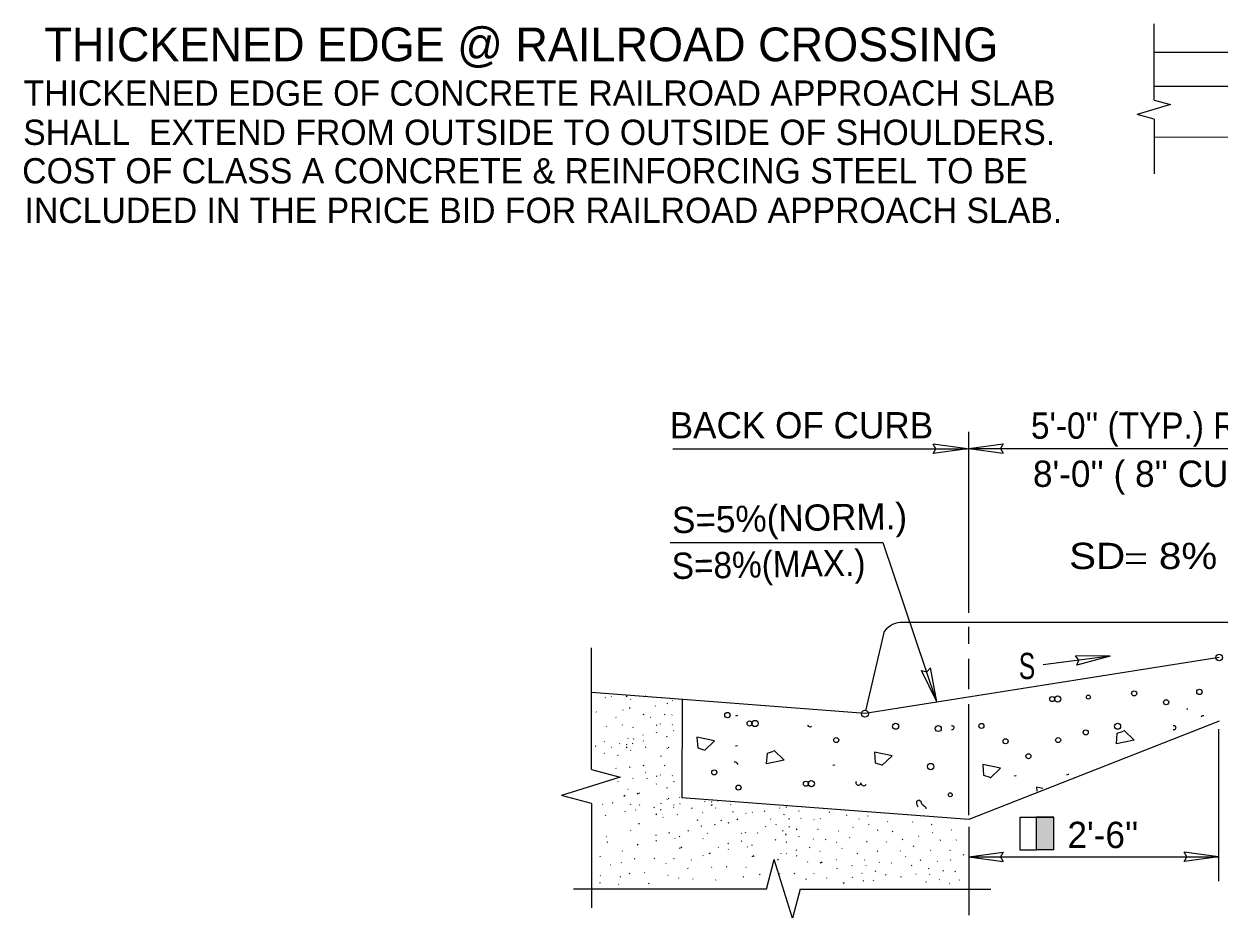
# Model space of a CAD drawing. Extents: x 85 to 536, y -19 to 324.
# Drawn here: x 390.4 to 461.4, y 153.5 to 206.6 of the extents above; entities that cross this region are included whole.
import ezdxf

# ---------------------------------------------------------------- set-up
doc = ezdxf.new("R2010")
doc.units = 0
doc.header["$LTSCALE"] = 0.6
doc.linetypes.add('MEDIUM_DASHED', pattern=[4.5, 3, -1.5])
doc.layers.add('1', color=7, linetype='Continuous', lineweight=13)

msp = doc.modelspace()

# ---------------------------------------------------------------- hatches: boundary and pattern name
at = {"layer": '1'}
msp.add_hatch(color=256, dxfattribs=at).paths.add_polyline_path([(451.6079, 157.5493), (451.6079, 159.4837), (450.5593, 159.4837), (450.5593, 157.5493)])

# ---------------------------------------------------------------- linework, layer by layer
for p, q in [((457.5568, 202.058), (457.5568, 206.5797)), ((457.5568, 200.9265), (457.5568, 197.6772)), ((446.5561, 171.6107), (446.5561, 182.3635)), ((428.9812, 181.3519), (446.4808, 181.3519)), ((424.1333, 162.304), (424.1333, 169.5403)), ((454.9571, 169.04), (450.9598, 168.5283)), ((424.9492, 166.5904), (424.975, 166.5646)), ((425.333, 166.6697), (425.3072, 166.6439)), ((426.2027, 166.6291), (426.2666, 166.6806)), ((426.4564, 166.4838), (426.4822, 166.458)), ((427.3627, 166.6697), (427.3369, 166.6439)), ((428.6506, 166.2243), (428.6248, 166.1985)), ((428.9751, 166.4147), (428.9493, 166.389)), ((446.5569, 159.6007), (446.5569, 166.1864)), ((424.4174, 165.7377), (424.4431, 165.712)), ((426.0212, 165.8555), (425.9955, 165.8297)), ((426.3691, 165.9763), (426.433, 165.9633)), ((427.209, 165.6198), (427.2344, 165.5553)), ((427.9465, 166.0953), (427.9208, 166.0696)), ((428.4894, 165.5811), (428.4636, 165.5553)), ((428.9397, 165.5629), (428.914, 165.5371)), ((425.0024, 164.885), (425.0281, 164.8593)), ((425.5888, 165.4147), (425.6146, 165.3892)), ((425.9604, 164.9669), (425.9861, 164.9412)), ((426.5976, 164.8317), (426.6234, 164.806)), ((427.6185, 165.4147), (427.6442, 165.3892)), ((427.9902, 164.9669), (428.0159, 164.9412)), ((428.2153, 165.021), (428.2411, 164.9953)), ((428.9579, 164.982), (428.9322, 164.9563)), ((426.3189, 164.1471), (426.3059, 164.1596)), ((426.6101, 164.1403), (426.6358, 164.1145)), ((427.1909, 164.3679), (427.2167, 164.3421)), ((427.209, 164.0192), (427.2348, 163.9935)), ((428.0102, 164.4953), (427.9845, 164.4695)), ((428.5996, 164.2782), (428.6254, 164.2525)), ((429.0272, 164.6206), (429.0014, 164.5949)), ((461.3911, 164.6934), (461.3911, 155.6831)), ((424.3644, 163.7124), (424.3901, 163.6867)), ((424.8962, 163.9789), (424.9219, 163.9532)), ((425.333, 163.6379), (425.3072, 163.6122)), ((425.8036, 163.8487), (425.8293, 163.8229)), ((426.2027, 163.5974), (426.2666, 163.6489)), ((426.2037, 163.8177), (426.2295, 163.792)), ((426.4564, 163.4522), (426.4822, 163.4264)), ((426.5815, 163.8427), (426.6208, 163.8741)), ((427.3627, 163.6379), (427.3369, 163.6122)), ((428.643, 163.5835), (428.6173, 163.5577)), ((428.6893, 163.6433), (428.7403, 163.5921)), ((424.8962, 163.2862), (424.9219, 163.2604)), ((425.6754, 163.1701), (425.7011, 163.1443)), ((427.209, 162.5881), (427.2344, 162.5237)), ((428.246, 163.1263), (428.2718, 163.1005)), ((425.5888, 162.3829), (425.6146, 162.3576)), ((426.3946, 162.4707), (426.433, 162.4321)), ((427.3446, 162.1302), (427.3703, 162.1045)), ((427.9902, 161.9352), (428.0159, 161.9095)), ((428.2153, 161.9894), (428.2411, 161.9637)), ((428.4894, 162.5495), (428.4636, 162.5237)), ((428.9579, 161.9504), (428.9322, 161.9247)), ((425.7269, 161.6202), (425.7011, 161.5945)), ((426.5976, 161.8001), (426.6234, 161.7744)), ((427.447, 161.7839), (427.4213, 161.7581)), ((428.0102, 161.4637), (427.9845, 161.4379)), ((428.5996, 161.2465), (428.6254, 161.2207)), ((429.0272, 161.5889), (429.0014, 161.5631)), ((426.0906, 160.7328), (426.0649, 160.7071)), ((426.0852, 160.7365), (426.1491, 160.7752)), ((426.3189, 161.1154), (426.3059, 161.1279)), ((426.8431, 160.8631), (426.907, 160.9017)), ((426.9616, 160.9126), (426.9874, 160.8869)), ((428.643, 160.5519), (428.6173, 160.5261)), ((428.6893, 160.6115), (428.7403, 160.5605)), ((429.3788, 160.6564), (429.3751, 160.6527)), ((431.634, 160.4321), (431.6731, 160.4635)), ((424.1333, 160.2981), (424.1333, 154.0846)), ((424.7896, 160.2482), (424.8153, 160.2225)), ((425.3746, 160.3549), (425.4003, 160.3292)), ((426.1225, 159.8366), (426.1353, 159.7851)), ((426.433, 160.2651), (426.4588, 160.2393)), ((426.7791, 159.9188), (426.7534, 159.893)), ((426.9741, 160.2211), (426.9998, 160.1954)), ((427.8771, 160.0639), (427.8513, 160.0381)), ((428.2559, 160.3003), (428.2302, 160.2746)), ((428.2718, 159.9244), (428.246, 159.8986)), ((429.0038, 160.2211), (429.0295, 160.1954)), ((429.0295, 160.0509), (429.0038, 160.0251)), ((429.4085, 160.2875), (429.3827, 160.2617)), ((430.1102, 160.0251), (430.0845, 159.9994)), ((430.7277, 159.7597), (430.7535, 159.7339)), ((430.8562, 160.4383), (430.8819, 160.4125)), ((431.255, 160.1868), (431.319, 160.2383)), ((431.2563, 160.4072), (431.282, 160.3814)), ((431.509, 160.0415), (431.5348, 160.0157)), ((432.4151, 160.2274), (432.3894, 160.2017)), ((432.5506, 159.7949), (432.5248, 159.7691)), ((433.7032, 159.782), (433.6774, 159.7563)), ((434.4275, 159.8486), (434.4018, 159.8228)), ((435.2984, 160.0282), (435.3241, 160.0025)), ((435.676, 160.0532), (435.7153, 160.0847)), ((436.4573, 159.8486), (436.4316, 159.8228)), ((438.2686, 159.7765), (438.2429, 159.7508)), ((424.9492, 159.6086), (424.975, 159.5829)), ((426.9476, 159.1175), (426.9603, 159.0535)), ((427.9668, 159.6829), (427.9921, 159.6186)), ((428.3763, 159.4778), (428.402, 159.4525)), ((429.2472, 159.6443), (429.2214, 159.6186)), ((430.4172, 159.3312), (430.43, 159.2797)), ((431.4469, 159.0601), (431.4856, 159.0215)), ((431.8258, 159.3054), (431.8644, 159.2668)), ((432.2615, 159.1775), (432.2868, 159.1132)), ((432.7735, 159.3437), (432.8375, 159.3823)), ((433.2985, 159.7157), (433.3242, 159.69)), ((434.7699, 159.3807), (434.7957, 159.355)), ((435.1159, 159.0344), (435.0901, 159.0086)), ((435.5511, 159.6627), (435.5768, 159.6369)), ((435.8427, 159.4003), (435.9067, 159.3876)), ((436.5928, 159.4159), (436.5671, 159.3902)), ((437.3406, 159.3369), (437.3663, 159.3111)), ((437.7452, 159.4032), (437.7195, 159.3775)), ((439.2974, 159.5991), (439.2717, 159.5734)), ((440.0424, 159.3862), (440.0166, 159.3604)), ((440.5595, 159.5503), (440.5338, 159.5246)), ((440.5981, 159.0769), (440.6238, 159.0511)), ((441.7377, 159.2048), (441.7248, 159.2173)), ((443.2348, 159.2087), (443.209, 159.183)), ((444.3489, 159.0452), (444.3231, 159.0194)), ((450.576, 159.4672), (450.5743, 159.4672)), ((450.7394, 159.4211), (450.7377, 159.4211)), ((425.0024, 158.3297), (425.0281, 158.3039)), ((426.4845, 158.7152), (426.4588, 158.6895)), ((427.9486, 158.4311), (427.9743, 158.4053)), ((428.7681, 158.5586), (428.7424, 158.5328)), ((429.3573, 158.3413), (429.383, 158.3156)), ((429.8975, 158.6762), (429.8718, 158.6505)), ((430.6411, 158.9724), (430.6669, 158.947)), ((431.0129, 158.5247), (431.0387, 158.4989)), ((433.0426, 158.5247), (433.0684, 158.4989)), ((433.2679, 158.5789), (433.2937, 158.5531)), ((434.0105, 158.5399), (433.9847, 158.5141)), ((434.4592, 158.9523), (434.4722, 158.9009)), ((435.4891, 158.6812), (435.5277, 158.6427)), ((435.6633, 158.4784), (435.676, 158.4144)), ((435.8679, 158.9266), (435.9067, 158.8879)), ((436.3037, 158.7987), (436.3289, 158.7342)), ((436.4391, 158.3408), (436.4649, 158.3151)), ((437.5839, 158.7599), (437.5582, 158.7342)), ((438.8138, 158.67), (438.8396, 158.6443)), ((439.6876, 158.8892), (439.6618, 158.8634)), ((441.142, 158.7116), (441.1163, 158.6859)), ((442.0321, 158.6413), (442.0064, 158.6155)), ((443.5894, 158.3567), (443.5637, 158.3309)), ((444.3876, 158.5717), (444.4133, 158.546)), ((445.5272, 158.6996), (445.5142, 158.7121)), ((446.5561, 158.9079), (446.5561, 153.6522)), ((425.0556, 158.0099), (425.0813, 157.9841)), ((426.8431, 157.8315), (426.907, 157.87)), ((427.9668, 158.0824), (427.9925, 158.0567)), ((429.1064, 158.2103), (429.0935, 158.2228)), ((429.4008, 157.6468), (429.3751, 157.621)), ((429.447, 157.7064), (429.4982, 157.6553)), ((430.7792, 158.2098), (430.7535, 158.1841)), ((431.6627, 157.6981), (431.6884, 157.6724)), ((432.2433, 157.9256), (432.269, 157.8999)), ((433.0628, 158.0531), (433.037, 158.0274)), ((433.401, 157.7049), (433.3882, 157.7173)), ((433.6519, 157.8359), (433.6777, 157.8102)), ((435.055, 158.1458), (435.0808, 158.1201)), ((435.6923, 158.0106), (435.718, 157.9849)), ((437.1049, 157.6742), (437.0791, 157.6485)), ((437.31, 158.1999), (437.3358, 158.1742)), ((438.0526, 158.1609), (438.0268, 158.1352)), ((438.6855, 157.9914), (438.7113, 157.9657)), ((439.0315, 157.6451), (439.0057, 157.6193)), ((439.4667, 158.2732), (439.4924, 158.2475)), ((440.5084, 158.0266), (440.4827, 158.0009)), ((441.6608, 158.0137), (441.6351, 157.988)), ((442.6032, 158.1647), (442.629, 158.1389)), ((443.2561, 157.7681), (443.2818, 157.7423)), ((444.8665, 158.1081), (444.8408, 158.0824)), ((445.8215, 158.1359), (445.7958, 158.1102)), ((424.6302, 157.1571), (424.6559, 157.1313)), ((425.9594, 157.4769), (425.9852, 157.4511)), ((426.705, 157.0078), (426.6793, 156.9821)), ((427.8771, 157.0321), (427.8513, 157.0064)), ((429.0295, 157.0193), (429.0038, 156.9935)), ((430.0541, 156.944), (430.0798, 156.9182)), ((430.7454, 157.2103), (430.7711, 157.1846)), ((431.1377, 157.3261), (431.2017, 157.3645)), ((432.2615, 157.5769), (432.2872, 157.5512)), ((433.6955, 157.1413), (433.6698, 157.1156)), ((433.7416, 157.201), (433.7929, 157.1499)), ((435.1798, 156.9471), (435.2438, 156.9857)), ((435.4134, 157.3261), (435.4006, 157.3385)), ((435.7048, 157.3192), (435.7305, 157.2934)), ((436.2855, 157.5468), (436.3112, 157.5211)), ((436.3037, 157.1981), (436.3294, 157.1724)), ((437.6942, 157.4571), (437.7199, 157.4313)), ((438.6944, 156.9722), (438.6686, 156.9465)), ((439.9359, 157.3271), (439.9101, 157.3013)), ((440.3547, 156.9514), (440.3805, 156.9257)), ((441.142, 157.4693), (441.1163, 157.4436)), ((442.475, 157.4861), (442.5008, 157.4603)), ((442.8208, 157.1398), (442.7951, 157.114)), ((443.6959, 156.9368), (443.6701, 156.9111)), ((444.2979, 157.5213), (444.2722, 157.4956)), ((445.4502, 157.5086), (445.4245, 157.4828)), ((445.4695, 156.9368), (445.4437, 156.9111)), ((446.2497, 157.2561), (446.224, 157.2304)), ((446.5561, 157.1167), (461.3911, 157.1167)), ((425.2862, 156.6529), (425.2604, 156.6272)), ((425.9064, 156.7841), (425.9322, 156.7583)), ((427.289, 156.1977), (427.3147, 156.1719)), ((428.5849, 156.7239), (428.5592, 156.6981)), ((429.8414, 156.4643), (429.8671, 156.4385)), ((431.2945, 156.5138), (431.2688, 156.4881)), ((432.1718, 156.5267), (432.146, 156.5009)), ((433.3242, 156.5138), (433.2985, 156.4881)), ((436.9918, 156.8302), (436.966, 156.8045)), ((437.7376, 156.7624), (437.7118, 156.7366)), ((437.7839, 156.8222), (437.835, 156.7709)), ((438.737, 156.4415), (438.7113, 156.4158)), ((439.6079, 156.6212), (439.6336, 156.5955)), ((440.4573, 156.6051), (440.4316, 156.5793)), ((441.0205, 156.2849), (440.9947, 156.2591)), ((441.2256, 156.8106), (441.2514, 156.7849)), ((441.9682, 156.7716), (441.9424, 156.7459)), ((443.1638, 156.6173), (443.138, 156.5915)), ((444.1442, 156.4462), (444.17, 156.4205)), ((444.6889, 156.8659), (444.6632, 156.8401)), ((445.015, 156.3053), (445.0407, 156.2795)), ((445.7575, 156.2663), (445.7318, 156.2405)), ((424.6476, 155.5877), (424.6219, 155.5619)), ((424.6832, 156.0138), (424.6575, 155.9881)), ((425.7469, 155.5049), (425.7726, 155.4791)), ((425.8538, 155.9429), (425.828, 155.9171)), ((426.3849, 156.1445), (426.4107, 156.1187)), ((427.5562, 155.5523), (427.5305, 155.5266)), ((428.6715, 156.0377), (428.6972, 156.012)), ((429.3096, 155.8779), (429.3353, 155.8521)), ((430.1604, 155.8247), (430.1861, 155.7989)), ((431.529, 155.7654), (431.5033, 155.7397)), ((433.1608, 155.9429), (433.1351, 155.9171)), ((434.154, 156.0848), (434.1283, 156.0591)), ((435.3366, 156.135), (435.3109, 156.1093)), ((436.214, 156.1477), (436.1882, 156.122)), ((436.8853, 155.8009), (436.8596, 155.7751)), ((437.3663, 156.135), (437.3406, 156.1093)), ((438.1268, 155.8719), (438.1011, 155.8461)), ((439.0954, 155.5578), (439.1594, 155.5963)), ((439.6204, 155.9299), (439.6461, 155.9041)), ((440.2011, 156.1573), (440.2268, 156.1316)), ((440.2905, 155.6944), (440.2648, 155.6687)), ((440.8935, 155.7299), (440.8677, 155.7042)), ((441.6098, 156.0677), (441.6355, 156.0419)), ((442.5265, 155.9362), (442.5008, 155.9105)), ((443.3973, 156.116), (443.423, 156.0903)), ((443.9906, 155.6522), (444.0163, 155.6264)), ((444.2467, 156.0999), (444.2209, 156.0741)), ((444.8098, 155.7796), (444.7841, 155.7538)), ((445.3993, 155.5625), (445.425, 155.5367)), ((446.0016, 155.7654), (445.9758, 155.7397)), ((434.5263, 155.199), (423.0754, 155.199)), ((436.5322, 155.199), (447.8524, 155.199))]:
    msp.add_line(p, q, dxfattribs=at)
at = {"layer": '1', "lineweight": 25}
for p, q in [((457.5568, 200.9265), (456.5592, 201.1927)), ((446.4808, 181.3519), (444.4372, 181.6327)), ((446.4808, 181.3519), (444.4372, 181.0711)), ((446.5561, 181.3641), (448.5997, 181.6449)), ((446.5561, 181.3641), (448.5997, 181.6449)), ((446.5561, 181.3641), (448.5997, 181.6449)), ((446.5561, 181.3641), (448.5997, 181.0833)), ((446.5561, 181.3641), (448.5997, 181.0833)), ((446.5561, 181.3641), (448.5997, 181.0833)), ((440.4373, 165.7867), (441.5431, 170.5197)), ((462.1839, 171.0351), (442.5591, 171.0351)), ((454.9571, 169.04), (452.8944, 169.0591)), ((454.9571, 169.04), (452.9657, 168.5021)), ((461.4187, 168.9577), (440.4025, 165.6379)), ((444.6471, 166.3252), (444.2722, 168.3537)), ((444.6471, 166.3252), (443.7389, 168.1774)), ((440.4025, 165.6379), (424.1333, 166.8753)), ((429.5171, 166.4658), (429.5079, 160.6318)), ((461.4193, 165.1762), (446.5561, 159.3351)), ((424.1333, 160.2981), (422.3648, 160.77)), ((446.5561, 159.3351), (429.5079, 160.6318)), ((434.5263, 155.199), (434.9982, 156.9674)), ((446.5561, 157.1167), (448.5997, 157.3975)), ((446.5561, 157.1167), (448.5997, 157.3975)), ((446.5561, 157.1167), (448.5997, 156.8359)), ((446.5561, 157.1167), (448.5997, 156.8359)), ((461.3911, 157.1167), (459.3475, 157.3975)), ((461.3911, 157.1167), (459.3475, 156.8359))]:
    msp.add_line(p, q, dxfattribs=at)
at = {"layer": '1', "lineweight": 35}
for p, q in [((455.8963, 175.0907), (457.0663, 175.0907)), ((455.8963, 174.5803), (457.0663, 174.5803))]:
    msp.add_line(p, q, dxfattribs=at)
at = {"layer": '1', "linetype": 'MEDIUM_DASHED'}
msp.add_line((446.5569, 167.0712), (446.5569, 170.7875), dxfattribs=at)
at = {"layer": '1', "lineweight": 25}
for points in [[(487.1187, 202.8428), (466.7907, 204.8756), (457.5568, 204.8756)], [(457.5568, 202.8927), (502.8992, 202.8927), (503.221, 202.5708), (503.221, 195.4976), (498.8707, 195.4976), (494.5206, 199.8478), (457.5568, 199.8377)], [(457.5568, 202.058), (458.5236, 201.8001), (456.5592, 201.1927)], [(444.4372, 181.0711), (444.5953, 181.3548), (444.4372, 181.6327)], [(448.5997, 181.6449), (448.4416, 181.3612), (448.5997, 181.0833)], [(448.5997, 181.6449), (448.4416, 181.3612), (448.5997, 181.0833)], [(448.5997, 181.6449), (448.4416, 181.3612), (448.5997, 181.0833)], [(452.9657, 168.5021), (453.0865, 168.8035), (452.8944, 169.0591)], [(443.7389, 168.1774), (444.0579, 168.1164), (444.2722, 168.3537)], [(424.1333, 162.304), (425.8471, 161.8467), (422.3648, 160.77)], [(436.5322, 155.199), (436.0749, 153.4851), (434.9982, 156.9674)], [(448.5997, 157.3975), (448.4416, 157.1138), (448.5997, 156.8359)], [(448.5997, 157.3975), (448.4416, 157.1138), (448.5997, 156.8359)], [(459.3475, 156.8359), (459.5056, 157.1196), (459.3475, 157.3975)]]:
    msp.add_lwpolyline(points, dxfattribs=at)
at = {"layer": '1'}
for points in [[(446.5561, 181.3641), (475.6657, 181.3641), (512.2748, 181.3641)], [(428.8145, 175.7923), (441.4386, 175.7923), (444.6212, 166.3888)], [(432.7211, 165.502), (432.8353, 165.5311), (432.8384, 165.5348)], [(459.5633, 165.8985), (459.4998, 165.8824), (459.4967, 165.8789)], [(430.8452, 163.4314), (431.4531, 164.0156), (430.4069, 164.2345), (430.4555, 163.6019), (430.8205, 163.4803)], [(455.7586, 164.6362), (456.3666, 164.052), (455.3202, 163.8331), (455.369, 164.4657), (455.734, 164.5873)], [(432.699, 163.7046), (432.8133, 163.7339), (432.8164, 163.7374)], [(434.9751, 163.4503), (435.5831, 162.8661), (434.5367, 162.6473), (434.5855, 163.2799), (434.9505, 163.4016)], [(441.3854, 162.542), (441.9933, 163.1263), (440.947, 163.3451), (440.9956, 162.7125), (441.3607, 162.5908)], [(438.4769, 162.5619), (438.5912, 162.5912), (438.5943, 162.5947)], [(447.8197, 161.7957), (448.4277, 162.3799), (447.3814, 162.5989), (447.4301, 161.9663), (447.7952, 161.8446)], [(449.2479, 161.9267), (449.3622, 161.9561), (449.3653, 161.9595)], [(452.3687, 161.9938), (452.483, 162.0232), (452.4861, 162.0266)], [(450.9557, 161.1764), (450.5692, 161.2573), (450.587, 161.0273)], [(443.552, 160.0811), (443.488, 160.1879), (443.4634, 160.3095), (443.4634, 160.4312), (443.5851, 160.504), (443.7068, 160.4312), (443.7314, 160.3095), (443.8285, 160.2123), (443.926, 160.139), (443.9989, 160.042), (443.9989, 159.976)], [(450.5728, 159.4672), (449.592, 159.4672), (449.592, 157.5473), (450.5732, 157.5473)]]:
    msp.add_lwpolyline(points, dxfattribs=at)
at = {"layer": '1', "lineweight": 25}
msp.add_lwpolyline([(451.6079, 157.5493), (451.6079, 159.4837), (450.5593, 159.4837), (450.5593, 157.5493)], close=True, dxfattribs=at)
at = {"layer": '1'}
msp.add_lwpolyline([(450.57, 157.5473), (450.57, 159.4707), (451.5927, 159.4707), (451.5927, 157.5473)], close=True, dxfattribs=at)
at = {"layer": '1', "lineweight": 25}
for centre in [(461.4243, 168.9622), (440.3855, 165.6214)]:
    msp.add_circle(centre, 0.1998, dxfattribs=at)
at = {"layer": '1'}
for centre, radius in [((456.3759, 166.8276), 0.1503), ((460.2502, 166.9184), 0.161), ((451.5087, 166.4898), 0.1503), ((451.8282, 166.4918), 0.1865), ((453.6545, 166.6049), 0.1169), ((458.2741, 166.2972), 0.1503), ((432.2133, 165.5345), 0.161), ((433.5334, 165.0388), 0.1503), ((433.8529, 165.0408), 0.1865), ((442.2057, 164.8783), 0.1802), ((444.7348, 164.7407), 0.1802), ((447.3018, 164.8916), 0.1503), ((455.3881, 164.8783), 0.1802), ((438.6785, 164.0523), 0.1503), ((448.7401, 163.9852), 0.1503), ((451.8609, 164.0523), 0.1503), ((453.4954, 164.5137), 0.1503), ((444.2914, 162.4837), 0.1865), ((450.0954, 163.0972), 0.1503), ((431.4321, 162.1362), 0.1503), ((432.8704, 161.2299), 0.1503), ((436.8779, 161.4637), 0.1503), ((437.1973, 161.4656), 0.1865), ((445.4507, 160.8058), 0.1169)]:
    msp.add_circle(centre, radius, dxfattribs=at)
at = {"layer": '1', "lineweight": 25}
msp.add_arc((442.5731, 169.748), 1.287, 86.87764, 143.15462, dxfattribs=at)
at = {"layer": '1'}
for centre, radius, start, end in [((460.4842, 165.3528), 0.1503, 80.17486, 143.85746), ((437.1177, 165.0084), 0.161, 201.96546, 306.43029), ((445.5624, 164.796), 0.1169, 247.44276, 112.55724), ((458.7448, 164.796), 0.1169, 247.44276, 112.55724), ((432.6717, 162.5664), 0.1802, 10.6017, 109.58633), ((439.9987, 161.5308), 0.1503, 156.98772, 351.40803), ((440.3181, 161.5327), 0.1865, 186.23636, 322.15938)]:
    msp.add_arc(centre, radius, start, end, dxfattribs=at)

# ---------------------------------------------------------------- texts
for s, height, p in [('THICKENED EDGE @ RAILROAD CROSSING', 2, (391.6423, 204.3633)), ('THICKENED EDGE OF CONCRETE RAILROAD APPROACH SLAB ', 1.5, (390.406, 201.7224)), ('SHALL  EXTEND FROM OUTSIDE TO OUTSIDE OF SHOULDERS.  ', 1.5, (390.3833, 199.3948)), ('COST OF CLASS A CONCRETE & REINFORCING STEEL TO BE ', 1.5, (390.3234, 197.1086)), ('INCLUDED IN THE PRICE BID FOR RAILROAD APPROACH SLAB.', 1.5, (390.4642, 194.7611)), ('BACK OF CURB', 1.56, (428.7853, 181.9661)), ("8'-0'' ( 8'' CURB )", 1.56, (450.3629, 179.0892)), ("2'-6''", 1.56, (452.412, 157.6463))]:
    msp.add_text(s, height=height, dxfattribs=at).set_placement(p)
for s, width, p in [("5'-0'' (TYP.) ROLL CURB", 0.95, (450.2438, 181.9468)), ('SD   8% (MAX.)', 1.15, (452.5116, 174.2106)), ('S', 0.7, (449.5232, 167.6746))]:
    msp.add_text(s, height=1.56, dxfattribs=dict(at, width=width)).set_placement(p)
msp.add_text('S=5%(NORM.)', height=1.56, rotation=1, dxfattribs=at).set_placement((428.9333, 176.3388))
at = {"layer": '1', "width": 0.95}
msp.add_text('S=8%(MAX.)', height=1.56, rotation=1, dxfattribs=at).set_placement((428.919, 173.6144))

doc.saveas('drawing.dxf')
